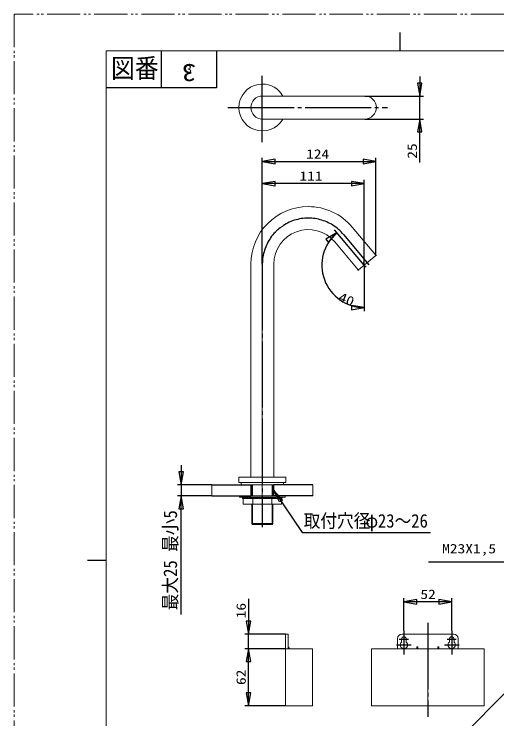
# Model space of a CAD drawing. Units: millimetres at full size, sheet at 1:4. Extents: x -840 to 0, y -594 to 594.
# Drawn here: x -840 to -315, y -172 to 594 of the extents above; entities that cross this region are included whole.
import ezdxf
from ezdxf.enums import TextEntityAlignment as Align

# ---------------------------------------------------------------- set-up
doc = ezdxf.new("R2010")
doc.units = ezdxf.units.MM
doc.header["$LTSCALE"] = 4
for name, pattern in [('DOUBLE_CHAIN2', [12.8, 9, -1, 0.6, -0.6, 0.6, -1]), ('LONG_CHAIN', [21, 18, -1, 1, -1]), ('LONG_DOUBLE_CHAIN', [21.8, 18, -1, 0.6, -0.6, 0.6, -1])]:
    doc.linetypes.add(name, pattern=pattern)
doc.layers.add('0-0_EY507-2T', color=7, linetype='Continuous', lineweight=15)
doc.styles.add('ＭＳ ゴシック', font='')
doc.styles.add('ＭＳ 明朝', font='')
doc.styles.get('ＭＳ ゴシック').set_extended_font_data('MS Gothic')
doc.styles.get('ＭＳ 明朝').set_extended_font_data('MS Mincho')

msp = doc.modelspace()

# ---------------------------------------------------------------- linework, layer by layer
at = {"layer": '0-0_EY507-2T', "color": 2, "lineweight": 30}
for p, q in [((-420, 554), (-420, 574)), ((-680, 554), (-680, 514)), ((-620, 554), (-620, 514)), ((-398.826, 526.253), (-398.826, 504.929)), ((-620, 514), (-740, 514)), ((-458.5, 504.929), (-394.826, 504.929)), ((-398.826, 479.929), (-398.826, 504.929)), ((-458.5, 479.929), (-394.826, 479.929)), ((-398.826, 432.57), (-398.826, 479.929)), ((-570, 322.171), (-570, 437.671)), ((-446.494, 332.704), (-446.494, 437.671)), ((-570, 433.671), (-446.494, 433.671)), ((-570, 322.171), (-570, 413.671)), ((-459.073, 409.671), (-570, 409.671)), ((-459.073, 321.079), (-459.073, 413.671)), ((-459.073, 321.079), (-491.347, 359.542)), ((-446.494, 331.704), (-446.494, 332.704)), ((-459.073, 321.079), (-459.073, 319.68)), ((-459.073, 319.68), (-459.073, 270.869)), ((-658.308, 103.495), (-658.308, 82.171)), ((-625, 82.171), (-662.308, 82.171)), ((-658.308, 82.171), (-658.308, 70.171)), ((-580.688, 70.171), (-580.688, 82.171)), ((-559.312, 82.171), (-559.312, 70.171)), ((-625, 70.171), (-662.308, 70.171)), ((-658.308, -58.715), (-658.308, 70.171)), ((-580.688, 39.983), (-580.688, 61.172)), ((-559.312, 61.172), (-559.312, 39.983)), ((-580.688, 39.171), (-580.688, 39.983)), ((-559.312, 39.983), (-559.312, 39.171)), ((-740, 0), (-760, 0)), ((-584.94, -41.846), (-584.94, -80.058)), ((-416, -76.658), (-416, -41.058)), ((-364, -45.058), (-416, -45.058)), ((-364, -76.658), (-364, -41.058)), ((-544.64, -80.058), (-588.94, -80.058)), ((-584.94, -96.058), (-584.94, -80.058)), ((-544.94, -96.058), (-588.94, -96.058)), ((-544.94, -96.058), (-588.94, -96.058)), ((-584.94, -117.382), (-584.94, -96.058)), ((-584.94, -158.058), (-584.94, -96.058)), ((-544.94, -158.058), (-588.94, -158.058))]:
    msp.add_line(p, q, dxfattribs=at)
at = {"layer": '0-0_EY507-2T'}
for p, q in [((-740, 0), (-740, 554)), ((-420, 554), (-740, 554)), ((-40, 554), (-420, 554)), ((-458.5, 504.929), (-570, 504.929)), ((-570, 479.929), (-458.5, 479.929)), ((-446.539, 331.857), (-472.122, 362.346)), ((-491.273, 346.276), (-465.69, 315.787)), ((-465.409, 315.763), (-446.564, 331.575)), ((-582.5, 90.671), (-582.5, 322.171)), ((-557.5, 322.171), (-557.5, 90.671)), ((-595.2, 90.671), (-595.5, 90.371)), ((-595.5, 84.971), (-595.5, 90.371)), ((-595.5, 84.971), (-595.2, 84.671)), ((-595.2, 90.671), (-544.8, 90.671)), ((-593.5, 84.671), (-595.2, 84.671)), ((-593.5, 84.671), (-544.8, 84.671)), ((-593, 84.671), (-593, 82.171)), ((-544.5, 90.371), (-544.8, 90.671)), ((-544.8, 84.671), (-544.5, 84.971)), ((-544.5, 90.371), (-544.5, 84.971)), ((-582.5, 70.171), (-582.5, 82.171)), ((-581.5, 82.171), (-581.5, 70.171)), ((-558.5, 70.171), (-558.5, 82.171)), ((-557.5, 82.171), (-557.5, 70.171)), ((-595, 70.171), (-595, 68.671)), ((-545, 70.171), (-595, 70.171)), ((-591.5, 68.172), (-591.489, 68.672)), ((-591.5, 67.172), (-591.5, 68.172)), ((-589, 68.172), (-591.5, 68.172)), ((-591.5, 67.172), (-589, 67.172)), ((-580.39, 67.172), (-590.785, 67.172)), ((-590.785, 61.172), (-590.785, 67.172)), ((-586.25, 67.172), (-553.75, 67.172)), ((-583.683, 68.172), (-584.433, 68.172)), ((-584.433, 67.172), (-583.683, 67.172)), ((-549.215, 67.172), (-580.39, 67.172)), ((-580.39, 67.172), (-580.39, 61.172)), ((-577.467, 68.172), (-578.766, 68.172)), ((-578.766, 67.172), (-577.467, 67.172)), ((-570.75, 67.172), (-570, 67.172)), ((-570, 67.172), (-569.25, 67.172)), ((-561.234, 68.172), (-562.533, 68.172)), ((-562.533, 67.172), (-561.234, 67.172)), ((-559.61, 61.172), (-559.61, 67.172)), ((-555.567, 68.172), (-556.317, 68.172)), ((-556.317, 67.172), (-555.567, 67.172)), ((-548.5, 67.672), (-551.152, 67.672)), ((-549.215, 67.172), (-549.215, 61.172)), ((-548.5, 67.672), (-548.5, 68.672)), ((-580.39, 61.172), (-590.785, 61.172)), ((-581.5, 61.172), (-581.5, 39.983)), ((-570, 61.172), (-580.39, 61.172)), ((-558.5, 39.983), (-558.5, 61.172)), ((-559.312, 39.171), (-580.688, 39.171)), ((-740, -554), (-740, 0)), ((-544.94, -96.058), (-544.94, -80.358)), ((-544.64, -80.058), (-542.24, -80.058)), ((-544.64, -80.058), (-542.24, -80.058)), ((-541.94, -94.058), (-541.94, -80.358)), ((-541.94, -94.058), (-541.94, -80.358)), ((-362, -80.058), (-418, -80.058)), ((-423, -85.058), (-423, -91.858)), ((-423, -85.058), (-423, -91.858)), ((-423, -91.858), (-423, -96.058)), ((-423, -91.858), (-423, -96.058)), ((-418.5, -85.558), (-418.5, -88.735)), ((-413.5, -88.735), (-413.5, -85.558)), ((-413.5, -88.735), (-413.5, -85.558)), ((-366.5, -85.558), (-366.5, -88.735)), ((-366.5, -85.558), (-366.5, -88.735)), ((-361.5, -88.735), (-361.5, -85.558)), ((-361.5, -88.735), (-361.5, -85.558)), ((-357, -91.858), (-357, -85.058)), ((-357, -91.858), (-357, -85.058)), ((-357, -96.058), (-357, -91.858)), ((-357, -96.058), (-357, -91.858)), ((-544.94, -158.058), (-544.94, -96.058)), ((-515.84, -96.058), (-544.94, -96.058)), ((-541.94, -94.058), (-539.94, -96.058)), ((-541.94, -96.058), (-541.94, -94.058)), ((-541.94, -94.058), (-539.94, -96.058)), ((-541.94, -96.058), (-541.94, -94.058)), ((-539.94, -96.058), (-541.94, -96.058)), ((-539.94, -96.058), (-541.94, -96.058)), ((-515.54, -96.358), (-515.54, -158.058)), ((-451.2, -138.058), (-451.2, -96.058)), ((-451.2, -138.058), (-451.2, -96.058)), ((-402, -94.058), (-401, -94.058)), ((-402, -94.058), (-401, -94.058)), ((-402, -94.058), (-402, -96.058)), ((-379, -94.058), (-378, -94.058)), ((-379, -94.058), (-378, -94.058)), ((-335, -96.058), (-378, -96.058)), ((-335, -96.058), (-378, -96.058)), ((-328.8, -96.058), (-335, -96.058)), ((-328.8, -96.058), (-335, -96.058)), ((-328.8, -138.058), (-328.8, -96.058)), ((-543.44, -158.058), (-544.94, -158.058)), ((-543.44, -158.058), (-544.94, -158.058)), ((-517.04, -158.058), (-543.44, -158.058)), ((-515.54, -158.058), (-517.04, -158.058)), ((-515.54, -158.058), (-517.04, -158.058)), ((-449.7, -158.058), (-330.3, -158.058)), ((-449.7, -158.058), (-330.3, -158.058))]:
    msp.add_line(p, q, dxfattribs=at)
at = {"layer": '0-0_EY507-2T', "color": 2, "linetype": 'LONG_CHAIN', "lineweight": 30}
for p, q in [((-570, 454.929), (-570, 529.929)), ((-607.5, 492.429), (-434, 492.429)), ((-481.698, 354.311), (-454.058, 321.371)), ((-570, 322.171), (-570, 36.171)), ((-461.001, 323.377), (-459.073, 321.079)), ((-459.073, 321.079), (-457.144, 318.781)), ((-390, -68.058), (-390, -170.058)), ((-416, -76.658), (-416, -102.258)), ((-364, -76.658), (-364, -102.258)), ((-424, -91.858), (-408, -91.858)), ((-421, -85.558), (-411, -85.558)), ((-372, -91.858), (-356, -91.858)), ((-369, -85.558), (-359, -85.558))]:
    msp.add_line(p, q, dxfattribs=at)
at = {"layer": '0-0_EY507-2T', "color": 4, "linetype": 'DOUBLE_CHAIN2'}
for p, q in [((-481.698, 354.311), (-454.058, 321.371)), ((-481.698, 354.311), (-454.058, 321.371)), ((-570, 322.171), (-570, 36.171)), ((-570, 83.671), (-570, 322.171)), ((-570, 94.671), (-570, 36.171)), ((-625, 82.171), (-625, 70.171)), ((-515, 82.171), (-515, 70.171)), ((-570, 70.921), (-570, 67.921)), ((-416, -98.858), (-416, -80.058)), ((-390, -77.058), (-390, -161.058)), ((-364, -98.858), (-364, -80.058)), ((-423, -91.858), (-409, -91.858)), ((-421, -85.558), (-411, -85.558)), ((-371, -91.858), (-357, -91.858)), ((-369, -85.558), (-359, -85.558))]:
    msp.add_line(p, q, dxfattribs=at)
at = {"layer": '0-0_EY507-2T', "color": 5, "linetype": 'DOUBLE_CHAIN2', "lineweight": 40}
for p, q in [((-446.411, 331.704), (-446.564, 331.575)), ((-446.539, 331.857), (-446.411, 331.704)), ((-465.69, 315.787), (-465.562, 315.634)), ((-465.562, 315.634), (-465.409, 315.763))]:
    msp.add_line(p, q, dxfattribs=at)
at = {"layer": '0-0_EY507-2T', "color": 2, "linetype": 'LONG_DOUBLE_CHAIN', "lineweight": 30}
for p, q in [((-625, 82.171), (-582.5, 82.171)), ((-515, 82.171), (-557.5, 82.171)), ((-625, 70.171), (-582.5, 70.171)), ((-515, 70.171), (-557.5, 70.171))]:
    msp.add_line(p, q, dxfattribs=at)
at = {"layer": '0-0_EY507-2T', "color": 4, "linetype": 'DOUBLE_CHAIN2'}
msp.add_lwpolyline([(-840, -594), (0, -594), (0, 594), (-840, 594)], close=True, dxfattribs=at)
at = {"layer": '0-0_EY507-2T', "color": 2, "lineweight": 30}
for points in [[(-401.294, 518.929), (-398.826, 504.929), (-396.357, 518.929)], [(-401.294, 518.929), (-398.826, 504.929), (-396.357, 518.929)], [(-396.357, 465.929), (-398.826, 479.929), (-401.294, 465.929)], [(-396.357, 465.929), (-398.826, 479.929), (-401.294, 465.929)], [(-556, 436.14), (-570, 433.671), (-556, 431.203)], [(-556, 436.14), (-570, 433.671), (-556, 431.203)], [(-460.494, 431.203), (-446.494, 433.671), (-460.494, 436.14)], [(-460.494, 431.203), (-446.494, 433.671), (-460.494, 436.14)], [(-556, 412.14), (-570, 409.671), (-556, 407.203)], [(-556, 412.14), (-570, 409.671), (-556, 407.203)], [(-473.073, 407.203), (-459.073, 409.671), (-473.073, 412.14)], [(-473.073, 407.203), (-459.073, 409.671), (-473.073, 412.14)], [(-497.914, 345.588), (-488.776, 356.478), (-501.087, 349.37)], [(-497.914, 345.588), (-488.776, 356.478), (-501.087, 349.37)], [(-473.073, 272.4), (-459.073, 274.869), (-473.073, 277.337)], [(-473.073, 272.4), (-459.073, 274.869), (-473.073, 277.337)], [(-660.777, 96.171), (-658.308, 82.171), (-655.84, 96.171)], [(-660.777, 96.171), (-658.308, 82.171), (-655.84, 96.171)], [(-655.84, 56.171), (-658.308, 70.171), (-660.777, 56.171)], [(-655.84, 56.171), (-658.308, 70.171), (-660.777, 56.171)], [(-548.148, 65.592), (-551.205, 63.532), (-557.5, 76.171)], [(-402, -42.589), (-416, -45.058), (-402, -47.527)], [(-402, -42.589), (-416, -45.058), (-402, -47.527)], [(-378, -47.527), (-364, -45.058), (-378, -42.589)], [(-378, -47.527), (-364, -45.058), (-378, -42.589)], [(-587.408, -66.058), (-584.94, -80.058), (-582.471, -66.058)], [(-587.408, -66.058), (-584.94, -80.058), (-582.471, -66.058)], [(-582.471, -110.058), (-584.94, -96.058), (-587.408, -110.058)], [(-582.471, -110.058), (-584.94, -96.058), (-587.408, -110.058)], [(-582.471, -110.058), (-584.94, -96.058), (-587.408, -110.058)], [(-582.471, -110.058), (-584.94, -96.058), (-587.408, -110.058)], [(-587.408, -144.058), (-584.94, -158.058), (-582.471, -144.058)], [(-587.408, -144.058), (-584.94, -158.058), (-582.471, -144.058)]]:
    msp.add_lwpolyline(points, close=True, dxfattribs=at)
at = {"layer": '0-0_EY507-2T'}
for points in [[(-593, 82.171), (-547, 82.171), (-547, 84.671)], [(-595, 68.671), (-545, 68.671), (-545, 70.171)], [(-569.25, 68.172), (-570, 68.172), (-570.75, 68.172)], [(-549.215, 61.172), (-558.887, 61.172), (-570, 61.172)], [(-559.312, 39.983), (-581.5, 39.983), (-580.688, 39.171)], [(-559.312, 39.171), (-558.5, 39.983), (-559.312, 39.983)], [(-402, -94.058), (-402, -96.058), (-451.2, -96.058)], [(-401, -94.058), (-401, -96.058), (-402, -96.058)], [(-401, -94.058), (-401, -96.058), (-402, -96.058)], [(-379, -94.058), (-379, -96.058), (-401, -96.058)], [(-379, -94.058), (-379, -96.058), (-401, -96.058)], [(-378, -94.058), (-378, -96.058), (-379, -96.058)], [(-378, -94.058), (-378, -96.058), (-379, -96.058)], [(-449.7, -158.058), (-451.2, -158.058), (-451.2, -138.058)], [(-449.7, -158.058), (-451.2, -158.058), (-451.2, -138.058)], [(-328.8, -138.058), (-328.8, -158.058), (-330.3, -158.058)], [(-328.8, -138.058), (-328.8, -158.058), (-330.3, -158.058)]]:
    msp.add_lwpolyline(points, dxfattribs=at)
at = {"layer": '0-0_EY507-2T', "color": 2, "lineweight": 30}
for points in [[(-557.5, 76.171), (-526.5, 30.171), (-387.097, 30.171)], [(-261.5, 50.171), (-303.5, -1.829), (-389.248, -1.829)]]:
    msp.add_lwpolyline(points, dxfattribs=at)
at = {"layer": '0-0_EY507-2T', "color": 2, "linetype": 'LONG_CHAIN', "lineweight": 30}
msp.add_lwpolyline([(-414, -278.058), (-414, -252.178), (-257.13, -95.308), (-257.13, 39.171)], dxfattribs=at)
at = {"layer": '0-0_EY507-2T'}
for centre, radius, start, end in [((-570, 492.429), 25.5, 90, 330.64653), ((-570, 492.429), 25.5, 29.35347, 90), ((-570, 492.429), 12.5, 90, 270), ((-458.5, 492.429), 12.5, 270, 90), ((-520, 322.171), 62.5, 90, 180), ((-520, 322.171), 62.5, 40, 90), ((-520, 322.171), 37.5, 40, 180), ((-446.692, 331.728), 0.2, 310, 40), ((-465.537, 315.916), 0.2, 220, 310), ((-589, 70.172), 2, 270, 285.20484), ((-589, 70.172), 3, 270, 285.20484), ((-587.689, 65.347), 3, 76.12677, 105.20484), ((-587.689, 65.347), 2, 76.12677, 105.20484), ((-586.25, 71.172), 4, 256.12677, 270), ((-586.25, 71.172), 3, 256.12677, 270), ((-586.25, 68.639), 0.467, 270, 327.39797), ((-586.25, 68.639), 1.467, 270, 297.57531), ((-585.337, 68.055), 0.617, 32.0943, 147.39797), ((-585.339, 66.895), 0.5, 62.30009, 117.57531), ((-584.433, 68.622), 1.45, 242.30009, 270), ((-584.433, 68.622), 0.45, 212.0943, 270), ((-583.683, 69.401), 1.229, 270, 292.99136), ((-583.683, 69.401), 2.229, 270, 292.99136), ((-581.224, 63.606), 5.065, 67.00864, 112.99136), ((-581.224, 63.606), 4.065, 67.00864, 112.99136), ((-578.766, 69.401), 2.229, 247.00864, 270), ((-578.766, 69.401), 1.229, 247.00864, 270), ((-577.467, 69.851), 1.679, 270, 286.93598), ((-577.467, 69.851), 2.679, 270, 286.93598), ((-574.108, 58.822), 9.85, 73.06402, 106.93598), ((-574.108, 58.822), 8.85, 73.06402, 106.93598), ((-570.75, 69.851), 2.679, 253.06402, 270), ((-570.75, 69.851), 1.679, 253.06402, 270), ((-569.25, 69.851), 1.679, 270, 286.93598), ((-569.25, 69.851), 2.679, 270, 286.93598), ((-565.892, 58.822), 9.85, 73.06402, 106.93598), ((-565.892, 58.822), 8.85, 73.06402, 106.93598), ((-562.533, 69.851), 2.679, 253.06402, 270), ((-562.533, 69.851), 1.679, 253.06402, 270), ((-561.234, 69.401), 1.229, 270, 292.99136), ((-561.234, 69.401), 2.229, 270, 292.99136), ((-558.776, 63.606), 5.065, 67.00864, 112.99136), ((-558.776, 63.606), 4.065, 67.00864, 112.99136), ((-556.317, 69.401), 2.229, 247.00864, 270), ((-556.317, 69.401), 1.229, 247.00864, 270), ((-555.567, 68.622), 0.45, 270, 327.9057), ((-555.567, 68.622), 1.45, 270, 297.69991), ((-554.663, 68.055), 0.617, 32.60203, 147.9057), ((-554.661, 66.895), 0.5, 62.42469, 117.69991), ((-553.75, 68.639), 1.467, 242.42469, 270), ((-553.75, 68.639), 0.467, 212.60203, 270), ((-553.75, 71.172), 3, 270, 293.55646), ((-553.75, 71.172), 4, 270, 291.78679), ((-551.352, 65.672), 3, 90, 113.55646), ((-551.152, 64.672), 3, 90, 111.78679), ((-544.64, -80.358), 0.3, 90, 180), ((-544.64, -80.358), 0.3, 90, 180), ((-542.24, -80.358), 0.3, 0, 90), ((-542.24, -80.358), 0.3, 0, 90), ((-418, -85.058), 5, 90, 180), ((-418, -85.058), 5, 90, 180), ((-416, -85.558), 2.5, 0, 180), ((-416, -85.558), 2.5, 0, 180), ((-364, -85.558), 2.5, 0, 180), ((-364, -85.558), 2.5, 0, 180), ((-362, -85.058), 5, 0, 90), ((-362, -85.058), 5, 0, 90), ((-416, -91.858), 4, 128.68219, 51.31781), ((-416, -91.858), 4, 128.68219, 51.31781), ((-364, -91.858), 4, 128.68219, 51.31781), ((-515.84, -96.358), 0.3, 0, 90), ((-515.84, -96.358), 0.3, 0, 90)]:
    msp.add_arc(centre, radius, start, end, dxfattribs=at)
at = {"layer": '0-0_EY507-2T', "color": 2, "linetype": 'LONG_CHAIN', "lineweight": 30}
msp.add_arc((-520, 322.171), 50, 40, 180, dxfattribs=at)
at = {"layer": '0-0_EY507-2T', "color": 4, "linetype": 'DOUBLE_CHAIN2'}
msp.add_arc((-520, 322.171), 50, 40, 180, dxfattribs=at)
msp.add_arc((-520, 322.171), 50, 40, 180, dxfattribs=at)
at = {"layer": '0-0_EY507-2T', "color": 2, "lineweight": 30}
msp.add_arc((-459.073, 321.079), 46.21, 130, 270, dxfattribs=at)

# ---------------------------------------------------------------- texts
at = {"layer": '0-0_EY507-2T', "color": 2}
for s, height, style, width, p in [('図番', 21.11, 'ＭＳ 明朝', 0.9, (-734.617, 518.362)), ('3', 8.798, 'ＭＳ ゴシック', 1.2, (-653.618, 527.2))]:
    msp.add_text(s, height=height, dxfattribs=dict(at, style=style, width=width)).set_placement(p, align=Align.BOTTOM_LEFT)
at = {"layer": '0-0_EY507-2T', "color": 2, "style": 'ＭＳ ゴシック', "width": 1.2}
msp.add_text('3', height=19.06, rotation=180, dxfattribs=at).set_placement((-642.161, 545.4), align=Align.BOTTOM_LEFT)
at = {"layer": '0-0_EY507-2T'}
for s, height, rotation, style, width, p in [('25', 10.26, 90, 'ＭＳ ゴシック', 1.2, (-398.826, 436.791)), ('40', 10.26, 337.958, 'ＭＳ ゴシック', 1.2, (-489.248, 279.515)), ('最大25 最小5', 14.78, 90, 'ＭＳ 明朝', 0.9, (-658.308, -54.229)), ('16', 10.26, 90, 'ＭＳ ゴシック', 1.2, (-584.94, -62.951)), ('62', 10.26, 90, 'ＭＳ ゴシック', 1.2, (-584.94, -135.473))]:
    msp.add_text(s, height=height, rotation=rotation, dxfattribs=dict(at, style=style, width=width)).set_placement(p, align=Align.BOTTOM_LEFT)
for s, height, style, width, p in [('124', 10.26, 'ＭＳ ゴシック', 1.2, (-522.356, 433.671)), ('111', 10.26, 'ＭＳ ゴシック', 1.2, (-529.663, 409.671)), ('取付穴径', 14.78, 'ＭＳ 明朝', 0.9, (-525.028, 31.224)), ('φ', 14.78, 'ＭＳ 明朝', 0.9, (-457.744, 31.224)), ('23～26', 14.78, 'ＭＳ 明朝', 0.9, (-444.287, 31.224)), ('M23X1,5', 10.26, 'ＭＳ ゴシック', 1.2, (-374.404, 4.571)), ('52', 10.26, 'ＭＳ ゴシック', 1.2, (-398.082, -45.058))]:
    msp.add_text(s, height=height, dxfattribs=dict(at, style=style, width=width)).set_placement(p, align=Align.BOTTOM_LEFT)

doc.saveas('drawing.dxf')
